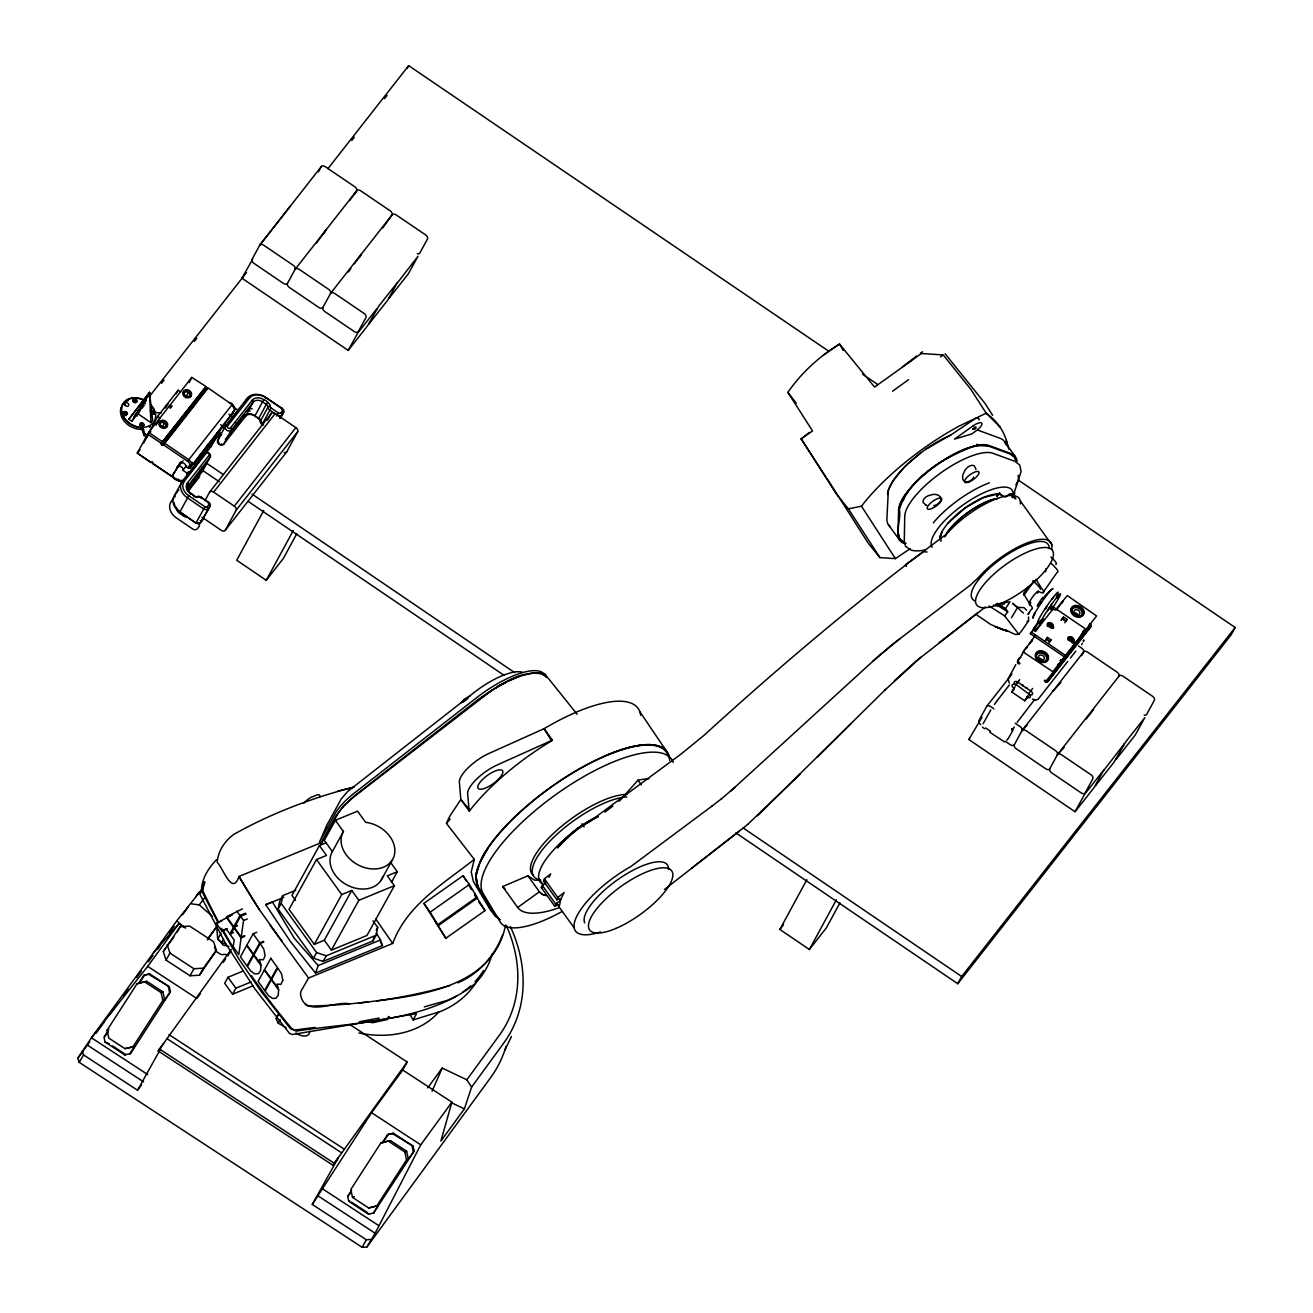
<?xml version="1.0" encoding="UTF-8"?>
<svg xmlns="http://www.w3.org/2000/svg" width="1313" height="1313" viewBox="0 0 1313 1313"><rect width="100%" height="100%" fill="white"/><g stroke="black" fill="none" stroke-linecap="round" stroke-linejoin="round"><path stroke-width="1.5" d="M1005.446 629.633A39.538 5.186 34.8 0 0 1015.425 634.442L1018.822 634.294L1021.957 630.404L1028.555 620.901L1028.571 617.077M902.77 468.839L892.938 481.001L888.359 490.176L886.899 518.783A71.378 24.011 -35.8 0 0 890.312 526.71M902.802 542.942A71.378 24.011 -35.8 0 1 899.438 539.988L897.944 534.112L898.601 509.871A57.05 19.186 -35.8 0 1 935.644 465.426A57.05 19.186 -35.8 0 1 988.886 445.468L1010.879 453.527A71.378 24.011 -35.8 0 1 1017.066 461.405M1010.288 454.052A70.59 23.732 -35.8 0 1 1016.229 460.781L1014.965 457.564L1010.271 454.052L988.262 445.993L977.972 445.599A56.804 19.104 -35.8 0 0 971.883 446.978C942.471 458.418 909.499 477.998 899.29 509.46C901.949 519.439 892.348 536.426 904.181 542.778M309.786 1031.148C309.704 1038.567 299.627 1036.154 295.999 1032.904M1013.915 496.888L1013.62 495.822L1011.847 496.971M167.752 404.223L166.472 406.406M369.002 323.474L368.74 324.245L387.827 299.955L397.462 282.443L378.751 306.142L367.328 326.133L348.191 350.423L241.937 278.192L252.67 259.137M348.191 350.423L357.825 332.895L376.962 308.621L376.65 309.392M1045.558 571.828L1045.969 568.66M1075.052 811.697L1084.686 794.217L1103.823 769.927L1094.189 787.455L1075.052 811.746L968.797 739.498L981.976 717.341M241.1 937.876L238.818 954.633L233.14 946.739L234.19 940.01L230.399 934.758L234.059 928.11L241.1 937.876L244.645 936.399M372.99 920.889L377.717 927.454L376.092 935.283L372.99 940.912L323.096 961.411L313.512 958.195L278.093 909.056L279.735 901.21L282.82 895.597L295.753 890.28M278.093 909.056L281.195 903.426L282.82 895.597M244.743 935.578L241.182 937.055L243.578 920.511L240.558 916.326L246.122 914.029M193.651 480.558L196.425 476.603L193.717 480.591M201.857 470.087L204.615 466.131L201.907 470.12M225.573 424.723L224.933 426.019M231.958 431.271L229.266 435.227L231.925 431.206M240.164 420.8L237.472 424.756L240.115 420.734M1014.079 496.577L1014.752 492.835M1027.488 646.603L1025.108 649.114M137.258 453.067L151.176 462.619L137.258 453.067L148.418 432.748L191.78 377.405L206.01 386.547L161.236 443.285L161.335 444.828L163.157 445.353L207.667 388.55L205.829 388.172L205.665 386.613M1029.474 604.636C1027.718 600.025 1042.653 585.417 1037.467 593.197M640.678 715.29A118.268 39.784 -35.8 0 0 544.107 728.682L488.928 753.465A27.179 9.142 -35.8 0 0 459.353 782.171L460.847 799.486L450.375 815.242A118.268 39.784 -35.8 0 0 446.453 823.415L474.305 859.391L471.236 871.947L473.337 881.45L490.816 910.631L499.908 919.724L494.591 915.358L477.489 886.784L475.716 874.13L482.265 856.815A116.348 39.127 -35.8 0 1 590.161 762.951A116.348 39.127 -35.8 0 1 669.614 760.457M1053.174 606.557L1051.073 609.675L1053.223 606.524M476.028 876.329L478.671 866.334M372.99 940.912L374.041 937.072M827.223 478.802L868.188 543.139L879.923 557.615L895.4 558.632L910.352 548.621M258.53 418.831L266.276 404.371C269.657 401.893 263.437 397.658 262.534 401.827L254.755 416.205L258.94 418.371A5.318 4.087 28.5 0 1 261.484 422.605A1.773 1.362 28.5 0 0 262.354 424.017L271.085 407.933A1.773 1.362 28.5 0 1 270.232 406.521A5.318 4.087 28.5 0 0 267.671 402.287M281.704 409.393L282.295 408.13M376.667 1000.933C426.561 994.794 493.573 984.34 505.554 925.222M350.637 1025.043L407.178 1061.987L402.746 1070.029L451.902 1102.165L440.873 1141.095L464.375 1108.894L471.63 1087.049L503.732 1043.096A167.785 128.887 28.9 0 0 510.412 926.601M202.793 888.753L200.955 892.134L202.711 886.882M1012.536 497.709L1021.12 471.449L1019.692 464.983L1014.949 461.355L992.94 453.297A55.753 18.743 -35.8 0 0 940.929 472.795A55.753 18.743 -35.8 0 0 904.739 516.222L904.263 542.466L905.642 546.356L910.943 550.065A70.065 23.568 -35.8 0 0 925.337 549.934M204.385 881.778L199.97 894.481L225.147 942.734L254.87 988.837L289.434 1033.364L292.504 1034.513L416.549 1013.62L413.119 1019.955L409.919 1014.26M204.976 881.893L202.596 890.148M548.982 877.429L550.721 873.867L544.386 878.84L543.533 881.22L556.958 899.848L557.795 897.468L564.147 892.495L560.684 899.618L559.469 905.625L558.074 904.821L554.71 906.183L541.284 887.555L543.008 884.732A3.939 1.329 -35.8 0 0 545.617 882.894M554.71 906.183L556.433 903.36A3.939 1.329 -35.8 0 0 560.339 899.782A3.939 1.329 -35.8 0 0 557.828 899.405L556.958 899.848M148.156 396.247L149.501 392.456L152.653 420.455L150.946 422.638L137.734 413.661L149.501 392.456L150.946 422.638M315.497 973.081L318.189 965.564L380.491 939.944L382.46 945.541L315.497 973.081L290.731 941.913L265.686 904.641L283.789 897.419M1034.25 614.944C1036.105 609.281 1032.1 618.751 1034.004 615.534M200.955 892.134L203.072 886.456M177.353 480.476L177.468 480.246A3.578 2.265 38.1 0 0 181.506 480.246L181.883 480.443M1056.801 609.987L1057.753 608.132M1008.417 738.251L1012.651 730.816L1012.044 728.518M286.218 1027.767L278.225 1023.188L276.206 1018.675L277.782 1014.949M502.633 934.675C494.755 955.815 478.802 974.197 457.712 982.83M432.043 1091.316L442.186 1068.076L466.821 1079.811L471.63 1087.049M232.188 404.568L188.793 459.731L164.338 443.023L163.288 444.582L207.7 387.712L232.171 404.634A3.578 2.265 38.1 0 1 234.026 408.655L234.666 410.033L232.943 413.234L189.86 468.216L185.642 466.673A2.872 1.822 38.1 0 0 184.148 463.456A2.872 1.822 38.1 0 0 180.915 463.456L179.914 462.783L175.827 470.317M243.151 971.029L228.002 977.266L224.671 983.289L232.565 994.236L235.88 988.213L251.029 981.976M202.005 889.147L176.746 920.889L91.434 1037.812L77.844 1058.163L79.207 1062.348L362.24 1247.35L366.869 1247.071L375.141 1233.219L420.734 1144.838L451.902 1102.165M504.881 1050.121L511.446 1036.499M1027.373 646.899L1026.881 647.834M1062.923 601.535L1062.086 603.077M1029.605 604.899L1030.836 602.437M942.11 531.535L940.174 537.198L940.929 541.038A38.323 12.884 -35.8 0 1 965.006 508.033L983.174 497.627L997.683 494.065A38.717 13.015 -35.7 0 1 1000.851 494.656L1003.313 496.527A38.323 12.884 -35.8 0 0 965.006 508.033L947.986 523.214M1014.276 726.926L1012.274 730.701L1011.601 728.764M1060.953 659.717L1060.231 660.981M140.36 409.738L149.501 392.456L128.805 419.274L131.76 421.292L140.064 410.641M389.518 297.296L389.222 298.067L408.343 273.793L417.977 256.265L397.166 283.214M362.24 1247.35L366.278 1239.735L370.561 1239.488M1095.879 784.78L1095.567 785.568L1114.097 762.114L1125.717 741.861L1144.838 717.587L1135.203 735.099L1116.116 759.39L1116.378 758.602M1124.026 744.537L1124.338 743.749L1103.511 770.715M218.024 431.567L218.992 432.01L211.491 445.829C211.393 447.356 208.964 446.912 210.605 445.238L218.024 431.567L218.91 432.158M133.598 417.55L135.173 414.662M145.431 401.122A17.906 13.787 28.5 0 0 121.387 408.638A17.906 13.787 28.5 0 0 142.92 427.775L142.05 429.384L143.872 435.358L146.81 437.344M154.458 414.071L154.918 412.479A17.906 13.787 28.5 0 0 150.667 405.241M143.872 435.358L144.742 433.75L142.92 427.775M180.488 391.816L178.125 390.207L157.626 416.385L143.708 442.973M147.237 436.54L147.68 435.735L144.742 433.75M161.187 412.988L154.918 412.479M156.083 425.166L159.989 417.977L157.626 416.385M159.48 422.409L160.038 421.375M176.188 393.785L178.125 390.207M290.468 205.977L259.81 245.071L252.063 259.317A3.578 2.265 38.1 0 0 253.918 263.339L283.444 283.395A3.578 2.265 38.1 0 0 287.481 283.395L295.13 269.313L356.66 190.795A3.578 2.265 38.1 0 1 360.698 190.795L390.207 210.851A3.578 2.265 38.1 0 1 392.078 214.872L382.772 227.806M162.517 426.544L164.437 423.016M183.41 391.881L183.968 390.831M189.22 382.493L191.78 377.405M166.554 427.234L167.128 426.183M185.478 397.773L188.366 392.472M150.962 462.225L152.603 461.864L152.85 463.817L177.468 480.246M190.483 396.69L191.058 395.64M318.37 171.987L321.225 166.718A3.578 2.265 38.1 0 1 325.279 166.718L354.789 186.774A3.578 2.265 38.1 0 1 356.66 190.795L354.74 194.308M183.656 482.921L178.043 479.114A2.872 1.822 38.1 0 1 174.76 479.212A2.872 1.822 38.1 0 1 173.332 475.897L172.446 475.29L180.964 461.7M188.005 468.281L189.581 465.36A3.578 2.265 38.1 0 0 187.726 461.339L163.469 444.844M189.86 468.216L234.567 410.263A5.006 3.184 38.1 0 0 231.925 404.699M407.079 68.539L408.655 65.65L828.667 351.162M188.727 472.089L188.12 473.123M186.544 477.62L202.744 455.841L200.626 454.396L197.738 459.698M218.762 432.174L209.013 444.598L207.914 444.286L201.119 456.612L218.073 434.98M202.251 456.743L209.013 444.598M323.983 233.566L325.887 230.054L316.581 242.987M187.299 486.828L210.064 457.236A3.578 2.757 28.5 0 0 208.833 453.051A3.578 2.757 28.5 0 0 204.172 453.231L182.359 481.067L174.711 495.132A14.328 11.029 28.5 0 0 179.684 511.889L195.916 522.919A3.578 2.757 28.5 0 0 200.577 522.738L209.932 506.49A3.578 2.757 28.5 0 0 208.685 502.305L208.209 503.191M190.27 494.328L190.812 493.097L194.176 496.084A5.318 4.087 28.5 0 0 199.297 497.036A1.773 1.362 28.5 0 1 201.004 497.381L208.39 502.387A1.773 1.362 28.5 0 1 208.997 504.487A1.789 1.132 38.1 0 1 209.932 506.49L200.577 522.738A1.789 1.132 38.1 0 1 198.837 522.919M244.448 403.452L247.304 398.167A14.328 11.029 28.5 0 1 265.948 397.478L282.18 408.507A3.578 2.757 28.5 0 1 283.427 412.692L280.572 417.977M194.012 496.872L194.258 495.986M200.84 498.169L201.07 497.282M205.058 500.499L209.62 492.112L271.151 413.595A3.578 2.265 38.1 0 1 275.188 413.579L295.852 427.628A3.578 2.265 38.1 0 1 297.706 431.649L286.792 451.754L225.262 530.271A3.578 2.265 38.1 0 1 221.224 530.288L202.153 517.322M265.472 398.348L265.636 397.56A12.457 9.585 28.5 0 0 249.355 398.184A1.789 1.132 38.1 0 0 247.304 398.167L225.491 426.003L217.86 440.085A3.578 2.757 28.5 0 0 219.107 444.27A3.578 2.757 28.5 0 0 223.768 444.089L245.564 416.254L253.212 402.188A1.789 1.132 38.1 0 0 252.277 400.17A8.896 6.844 28.5 0 1 263.929 399.759M259.695 245.236A3.578 2.265 38.1 0 1 263.749 245.236L293.259 265.308A3.578 2.265 38.1 0 1 295.13 269.313A3.578 2.265 38.1 0 1 299.167 269.313L328.677 289.385A3.578 2.265 38.1 0 1 330.548 293.39A3.578 2.265 38.1 0 1 334.585 293.39L364.111 313.462A3.578 2.265 38.1 0 1 365.966 317.483L358.318 331.549A3.578 2.265 38.1 0 1 354.28 331.549L324.754 311.493A3.578 2.265 38.1 0 1 322.9 307.472L330.548 293.39L392.078 214.872A3.578 2.265 38.1 0 1 396.116 214.872L425.642 234.929A3.578 2.265 38.1 0 1 427.496 238.95L419.848 253.015A3.578 2.265 38.1 0 1 417.288 253.721M267.507 420.291L271.151 413.595M359.401 257.66L361.305 254.131L354.329 263.831M276.583 415.926L278.454 412.955A1.773 1.362 28.5 0 0 280.785 412.856L282.492 410.69A1.773 1.362 28.5 0 0 281.868 408.589L265.636 397.56M279.817 418.387L283.427 412.692A1.789 1.132 38.1 0 0 282.492 410.69M225.262 530.271L236.176 510.183L297.706 431.649M263.732 510.494L236.734 560.241L266.244 580.297L283.329 558.485L296.836 533.62M266.244 580.297L293.259 530.55M839.975 902.819L826.468 927.7L809.382 949.512L779.856 929.44L806.871 879.694M809.382 949.512L836.381 899.766M1042.735 598.859C1046.198 591.671 1033.233 610.611 1038.452 605.145M1051.762 605.966L1085.999 629.239L1064.613 657.025L1030.377 633.736L1039.699 621.361M1035.465 631.389L1040.52 623.412L1038.156 621.82L1034.184 627.778L1033.101 629.78L1035.465 631.389L1052.271 609.921L1053.354 607.919L1051.582 606.721M1015.819 664.575L1008.138 678.772L1009.287 683.121M1028.342 696.267L1024.764 700.83L1011.781 692L1015.097 686.601M1013.849 688.176A2.872 1.822 38.1 0 1 1012.208 684.861A2.872 1.822 38.1 0 1 1015.589 684.976L1019.643 679.625M1045.23 640.777L1047.479 637.429L1051.007 639.825L1050.137 641.433L1046.609 639.037L1047.479 637.429M1048.759 643.189L1051.007 639.825M1063.497 616.979L1061.249 620.343L1063.497 616.979L1067.026 619.391L1066.156 621L1062.611 618.587M1064.777 622.756L1067.026 619.391M1024.764 700.83L1027.882 695.677M1026.832 697.006A2.872 1.822 38.1 0 0 1030.213 697.105A2.872 1.822 38.1 0 0 1028.588 693.789L1015.917 684.368M1045.657 682.333L1047.544 682.071L1090.627 627.105L1090.184 625.464L1045.657 682.333L1044.344 680.61A2.199 1.395 38.1 0 1 1044.524 680.315L1048.201 680.856L1091.284 625.891L1089.806 623.445M1046.395 680.971L1090.922 624.102M1049.76 768.794A3.578 2.265 38.1 0 1 1045.722 768.794L1016.213 748.722A3.578 2.265 38.1 0 1 1014.342 744.717L1021.99 730.635L1083.52 652.101A3.578 2.265 38.1 0 1 1087.558 652.101L1117.084 672.174A3.578 2.265 38.1 0 1 1118.939 676.195L1057.408 754.712L1049.76 768.794A3.578 2.265 38.1 0 0 1051.631 772.799L1081.141 792.871A3.578 2.265 38.1 0 0 1085.195 792.871L1092.826 778.79A3.578 2.265 38.1 0 0 1090.972 774.768L1061.446 754.712A3.578 2.265 38.1 0 0 1057.408 754.712A3.578 2.265 38.1 0 0 1055.554 750.691L1026.027 730.635A3.578 2.265 38.1 0 0 1021.99 730.635A3.578 2.265 38.1 0 0 1020.119 726.614L1015.212 723.282M1085.129 630.847L1085.999 629.239M1090.184 625.464L1089.068 624.824M1083.192 640.826L1083.685 639.891M1082.437 643.288L1081.584 644.732M1083.373 641.581L1083.964 640.465M1081.6 655.63L1083.52 652.101A3.578 2.265 38.1 0 0 1081.666 648.097L1078.383 645.865M1086.261 718.966L1093.614 709.529M735.871 832.902L957.751 983.732L961.674 976.495L1235.156 627.483L1018.363 480.115M1235.156 627.483L1231.217 634.721L957.751 983.732M231.892 915.112L216.202 923.236L221.897 931.13L226.082 928.783L229.857 934.019L233.501 927.323L237.111 925.944M983.125 723.709L990.806 709.923M187.726 461.339L188.744 459.813A5.006 3.184 38.1 0 1 191.452 465.294L189.581 465.36M211.459 445.878L210.605 445.238M163.288 951.531L180.176 926.666L189.663 926.108L213.609 941.749L216.399 950.349L199.51 975.214L190.024 975.772L166.078 960.115L163.288 951.531L165.651 948.281M177.271 931.935L180.176 926.666M166.078 960.115L169.951 953.09L167.161 944.507M190.024 975.772L193.897 968.731L203.384 968.173L216.399 950.349M225.606 943.719L221.618 942.898L217.695 939.172L221.027 933.149M199.51 975.214L203.384 968.173M366.278 1239.735L312.281 1204.448L338.344 1157.705L332.878 1165.205L158.151 1050.991L231.252 949.414M221.618 942.898L223.505 939.452M242.396 908.859L226.64 916.851L233.78 926.748L239.967 915.489L245.531 913.208M240.558 916.326L234.371 927.569L241.182 937.055M230.678 950.989L228.019 955.815L225.869 954.403L221.306 954.617L216.12 951.482L214.495 946.968M256.839 932.263L253.146 933.789L246.942 945.032L253.491 954.157L259.695 942.898L263.404 941.372M260.171 943.555L253.967 954.814L260.844 964.366L259.367 959.557L263.388 959.754L265.128 955.552L263.782 949.069L260.171 943.555L263.88 942.028M326.084 842.831L319.42 845.572L291.962 895.384L295.507 900.308M321.045 844.357L336.932 815.504A37.831 12.72 -35.8 0 1 355.413 795.678L492.178 690.064M335.373 820.297L343.432 831.474A28.295 21.73 28.9 0 0 361.239 866.383A28.295 21.73 28.9 0 0 394.786 852.58A28.295 21.73 28.9 0 0 365.654 822.332L357.596 811.155L335.373 820.297L324.311 840.369L332.37 851.563A28.295 21.73 28.9 0 0 347.912 885.438A28.295 21.73 28.9 0 0 382.92 876.477M319.42 845.572L326.51 855.436L316.515 859.539L289.057 909.351L314.299 944.375L324.295 940.256L351.753 890.46L358.843 900.308L331.401 950.12L324.295 940.256M332.37 851.563L343.432 831.474M314.299 944.375L341.741 894.563L351.753 890.46M276.206 1018.675L278.11 1015.244M313.512 958.195L316.614 952.582L281.195 903.426M278.225 1023.188L280.129 1019.741M323.096 961.411L326.198 955.798L376.092 935.283M381.344 879.874L392.423 859.785M391.422 882.402L397.297 871.717L390.421 862.165M397.297 871.717L387.302 875.837L394.392 885.684L366.951 935.496L331.401 950.12M376.158 930.26L377.717 927.454M349.603 1003.854C335.143 1000.539 306.241 1017.165 300.907 996.354A8.567 5.071 63.4 0 1 301.284 990.626L308.588 978.037L392.718 943.423C407.014 904.673 443.613 883.665 474.305 859.391M332.878 1165.205L407.178 1061.987M82.292 1051.056L83.556 1054.93L137.553 1090.233L160.728 1048.693M312.281 1204.448L371.579 1112.702L402.746 1070.029M480.46 861.607L488.239 847.788M1029.425 644.158L1030.016 643.157M1045.394 608.641L1046.904 606.393L1045.542 608.362M79.207 1062.348L83.556 1054.93M1084.587 629.731L1082.552 632.751M973.737 477.013C971.883 482.248 962.052 484.464 962.626 476.996A10.406 6.828 -50.7 0 1 963.053 474.354L964.924 470.333A8.896 5.367 -52.4 0 1 966.532 468.347A8.584 5.071 -52.3 0 1 967.714 467.264A8.305 4.776 -51.8 0 1 974.361 465.967L975.805 468.79A10.455 5.744 -59.2 0 1 975.871 469.545M1011.437 617.734L1017.509 607.64L1012.504 603.307L1017.46 607.328L1024.025 607.656L1026.602 610.217M1015.835 484.776L1018.56 480.263L1018.199 475.257M165.061 407.736L167.719 404.141M1061.068 659.832L1060.412 660.899M131.76 421.292L149.501 392.456L128.805 419.274M1031.657 641.548L1032.51 639.891L1030.278 642.763M188.974 472.056L187.135 474.535M1058.163 607.459L1062.906 601.042M1084.686 629.813L1082.388 633.178M364.801 1020.611L372.58 1022.761L386.892 1019.594L388.697 1016.754M1082.519 632.029L1083.323 630.831M107.108 1030.18L137.077 983.732L146.761 981.303L162.927 991.873L164.617 999.8L162.812 1000.555L132.843 1047.003L124.948 1048.66L108.798 1038.107L107.108 1030.18L108.913 1029.408M107.929 1030.935L103.973 1037.057L105.04 1042.013L124.784 1054.913L130.594 1053.502L170.427 991.775L169.377 986.834L149.616 973.918L143.823 975.329L138.883 982.977M104.859 1036.679L108.191 1031.542M139.162 983.535L144.693 974.952M124.948 1048.66L134.648 1046.231L129.708 1053.879L130.594 1053.502M164.617 999.8L170.427 991.775M380.786 1143.049L350.817 1189.48L352.508 1197.407L368.674 1207.976L378.357 1205.547L373.417 1213.179L414.137 1151.091L413.086 1146.134L393.342 1133.234L387.532 1134.645L382.592 1142.277L380.786 1143.049L390.486 1140.62L406.636 1151.173L408.327 1159.1L406.521 1159.871L376.552 1206.302M374.303 1212.802L368.493 1214.23L348.749 1201.313L347.699 1196.356L351.638 1190.251M350.784 1192.565L347.699 1196.356M382.887 1142.835L388.418 1134.268M408.327 1159.1L414.137 1151.091M1018.822 634.294L1004.642 615.863L1007.695 611.858L1005.561 608.641L1009.992 601.781L996.534 604.144L999.357 606.36L993.432 605.112M145.333 439.182L146.416 437.557M188.333 473.057L187.464 474.354M386.892 1019.594L389.009 1016.41M187.037 473.747L188.432 472.056L187.775 472.926M188.612 474.715L189.827 472.975M1017.099 722.38L1034.677 699.501M1052.025 599.204L1053.633 597.169M195.686 462.882L196.293 461.733M1024.6 649.837L1021.251 655.597L1022.253 654.629M1000.966 606.491L1004.232 608.904L1000.966 606.491L1003.001 603.586L1004.248 604.21M1028.013 587.059L1023.467 593.574L1030.328 604.866A34.45 4.513 34.8 0 1 1031.558 609.068L1027.816 614.435A34.45 4.513 34.8 0 0 1028.604 613.253M1023.943 595.281L1034.168 580.592M1042.916 592.754L1057.113 572.353A34.45 4.513 34.8 0 0 1051.303 563.572M994.433 704.425L996.567 701.405M166.144 406.899L165.52 407.769M146.974 436.737L147.811 435.555M207.405 939.895L217.384 925.731M168.622 407.293L170.641 404.732M170.165 408.327L172.167 405.766M232.943 413.234L232.532 411.626M1008.171 738.595L1006.825 740.302M349.668 200.495L356.66 190.795M348.503 271.906L350.834 268.673M879.923 557.615L848.379 508.853L836.397 494.033L801.16 438.887L812.534 430.959L787.898 392.374C801.357 372.761 819.345 356.48 839.532 344.039L874.54 387.072A113.525 1.067 -35.5 0 0 911.304 360.78M223.423 427.414L220.732 424.641M77.844 1058.163L89.842 1041.734M95.833 1033.528L104.219 1022.039M109.012 1015.474L113.804 1008.909M123.406 995.779L128.198 989.214M136.585 977.709L141.377 971.144M148.385 961.756L152.997 955.437M157.609 949.118L159.907 945.967M169.361 932.854L174.137 926.322M182.474 914.882L188.448 906.725M195.604 896.927L199.182 892.019M147.745 1074.576L91.434 1037.812L147.696 966.368L178.863 923.679L185.642 928.11M168.015 945.048L173.94 936.94M191.304 903.804L199.281 904.936L204.089 898.338M207.536 939.09L217.187 925.895M158.151 1050.991L163.616 1043.507M200.446 993.564L196.852 998.504L147.696 966.368M223.226 962.38L225.623 959.097M137.553 1090.233L141.607 1084.669M427.71 1087.886L442.186 1068.076M466.821 1079.811L499.317 1035.317A160.12 122.995 28.9 0 0 506.244 925.337M366.869 1247.071L490.586 1077.678A172.988 132.876 28.9 0 0 506.063 1046.412M996.501 701.519L1009.418 684.91M224.146 426.151L225.541 424.591M1058.459 663.721L1057.507 664.903M148.648 432.453L162.566 441.808L161.483 443.449L147.581 434.061M187.431 490.455L202.432 471.318L210.064 457.236A1.789 1.132 38.1 0 0 209.144 455.234A1.789 1.379 28.5 0 0 208.521 453.133A1.789 1.379 28.5 0 0 206.19 453.231L184.378 481.05A12.457 9.585 28.5 0 0 188.744 495.69L179.996 511.791A12.457 9.585 28.5 0 1 174.087 502.567M208.997 504.487L207.29 506.67A1.773 1.362 28.5 0 1 204.959 506.752L195.85 523.263L179.996 511.791M259.941 244.907L321.472 166.374M136.437 413.053L146.514 400.186M149.042 396.969L246.516 272.562M327.987 168.589L408.655 65.65M141.837 408.425L144.233 405.356M161.483 383.298L164.01 380.081M194.258 341.478L196.769 338.262M351.786 140.442L354.313 137.225M384.561 98.623L387.072 95.406M152.735 426.249L154.113 424.493M149.78 433.044L150.831 431.714M137.57 452.887L140.031 449.752M161.023 443.696L205.911 386.728M161.696 445.14L206.256 388.5M177.239 466.443L178.125 467.051L183.081 460.732M172.446 475.29L174.924 472.138M188.465 474.075L182.852 470.267L186.561 465.508M204.91 452.69L220.486 432.798M207.011 451.738L210.654 447.093M280.785 412.873A1.789 1.132 38.1 0 1 281.721 414.875A3.578 2.757 28.5 0 1 277.059 415.056L269.674 410.033A3.545 2.724 28.5 0 1 267.983 407.211A3.578 2.757 28.5 0 0 266.276 404.371L262.534 401.827A7.156 5.515 28.5 0 0 253.212 402.188L231.4 430.024A3.578 2.757 28.5 0 1 226.739 430.188A3.578 2.757 28.5 0 1 225.491 426.003A1.789 1.132 38.1 0 1 227.526 426.003L249.322 398.167M221.651 434.422L219.271 437.459L217.154 436.014L221.946 427.168L224.08 428.612L238.375 410.378L232.762 406.57M178.814 489.913L174.711 495.132A1.789 1.132 38.1 0 0 175.269 496.823M219.222 438.345L217.86 440.085A1.789 1.132 38.1 0 0 218.664 441.989M173.858 498.07L171.445 501.172A14.328 11.029 28.5 0 0 176.418 517.913L192.65 528.958A3.578 2.757 28.5 0 0 197.311 528.778L199.018 526.595A3.578 2.757 28.5 0 0 198.739 523.296M190.451 493.524A8.896 6.844 28.5 0 1 187.349 483.086L209.144 455.234M227.526 426.003A1.789 1.379 28.5 0 0 228.15 428.087A1.789 1.379 28.5 0 0 230.464 428.005L252.277 400.17M187.086 488.321L200.413 471.318A1.789 1.379 28.5 0 0 200.233 469.627M225.376 439.445L243.545 416.254A8.896 6.844 28.5 0 1 255.182 415.844M188.251 491.259L199.149 477.341A3.578 2.757 28.5 0 0 198.936 474.108M209.62 492.112A3.578 2.265 38.1 0 1 213.658 492.112L275.188 413.579M236.176 510.183A3.578 2.265 38.1 0 0 234.321 506.161L295.852 427.628M779.856 929.44L783.516 924.762M1030.377 633.736L1036.417 626.038M1038.829 622.969L1041.242 619.884M1035.53 635.246L1023.155 651.987L1052.895 671.731L1096.585 615.961L1067.338 595.61L1055.225 610.118M1020.562 657.255L1017.92 660.915L1019.938 663.59A2.199 1.395 38.1 0 1 1019.758 663.902C1015.31 664.444 1018.018 657.452 1021.137 656.894M1011.929 674.176L986.67 706.378M1015.589 684.976L1018.724 680.971M1011.781 692L1014.161 688.964M1028.588 693.789L1032.625 688.439M1067.732 661.457L1038.238 699.123L1035.76 700.223L1032.461 699.14M1070.423 658.026L1075.807 651.15M460.666 703.111L464.605 699.008L469.906 696.12M242.856 277.24L241.969 278.192M153.161 463.587L177.715 480.181A5.006 3.184 38.1 0 0 181.785 481.264M208.39 502.387L201.316 497.282A3.545 2.724 28.5 0 0 197.902 496.642A3.578 2.757 28.5 0 1 194.488 495.986L190.746 493.442A7.156 5.515 28.5 0 1 188.268 485.071A1.789 1.132 38.1 0 0 187.332 483.069M969.716 738.546L968.83 739.514M1082.027 633.654L1081.206 634.606M648.885 778.855A95.57 32.152 -35.8 0 0 638.003 780.201L619.096 801.373M446.469 823.399L450.162 819.082M178.863 923.679L153.244 953.074M216.333 859.851C208.422 868.106 201.299 879.234 201.595 890.87L218.171 922.842M1052.747 691.377L1060.92 682.481M1021.99 730.635L1027.423 724.71M1057.408 754.712L1064.203 747.31M997.092 495.625L999.456 493.196M997.109 496.084L999.505 493.639M817.211 757.224L851.005 723.611M757.388 815.849L885.536 689.456M885.093 689.883L920.84 657.271M800.339 773.964L748.361 823.793M894.465 680.708L916.261 660.948L985.374 607.016M462.947 702.307L467.937 698.45M873.096 661.063L890.263 646.144L919.248 623.905M735.165 787.144L721.247 798.961M730.504 791.263L876.723 657.747L900.16 638.43M1010.058 495.329L1011.584 493.983L1014.933 498.628M664.444 889.492L739.35 831.096M910.303 361.469L921.595 353.295M469.972 810.269L460.847 799.486L469.135 810.974L469.972 810.269A117.743 39.603 -35.8 0 1 551.558 740.877L552.379 740.171L544.107 728.682L551.558 740.877M743.65 827.666L748.262 823.875M743.552 827.748L691.557 868.303M721.067 799.108L711.531 806.461M939.287 642.566L977.414 613.04M920.725 452.952L907.234 464.375A58.494 19.662 -35.8 0 0 902.802 468.839M712.073 806.051L630.782 866.58A62.614 21.057 -35.8 0 0 576.391 917.081A62.614 21.057 -35.8 0 0 600.533 931.918M1005.101 497.217L1009.566 493.934L1011.584 493.983M919.018 624.069L970.225 585.221L978.382 577.671A50.091 16.839 -35.8 0 1 1027.373 542.827A50.091 16.839 -35.8 0 1 1051.565 549.441M604.866 812.14L612.777 806.166M801.16 438.887L809.35 432.404M540.644 880.17L534.539 880.137L527.908 875.804L502.633 886.554L517.699 907.48L539.397 891.773A68.982 23.207 -35.8 0 0 545.519 895.45M887.572 494.558A57.05 19.186 -35.8 0 1 950.858 434.948L975.592 418.387A8.961 3.02 -35.8 0 1 978.989 420.012M445.829 938.27L423.869 903.393L463.062 875.722L469.381 884.486L476.931 897.091L437.738 924.746L435.374 921.463L445.829 938.27L485.022 910.598L474.551 893.808L475.109 894.711M437.738 924.746L430.188 912.141L469.381 884.486M438.279 925.665L477.472 897.994M925.928 449.161L950.858 434.948M823.957 354.723L839.532 344.039L843.274 350.555M920.462 353.164L922.53 351.753M577.162 714.305L545.125 674.357C520.079 668.186 497.266 687.29 477.472 700.026L355.035 795.415L343.497 805.887L335.915 815.931L321.193 842.667L238.982 876.46C232.138 896.795 222.816 867.253 217.17 862.346C218.056 851.054 224.753 840.976 233.747 834.412C270.938 813.486 311.723 797.992 353.033 787.324M492.227 690.031L505.702 682.399L497.808 686.239M543.533 881.22L544.403 880.777A3.939 1.329 -35.8 0 1 545.469 880.35M939.566 536.443L941.437 535.589M552.379 740.171L497.217 764.954A27.179 9.142 -35.8 0 0 467.641 793.676L469.135 810.974M143.823 975.329L149.616 973.918M137.077 983.732L146.761 981.303M1027.127 621.509L1028.555 620.901M148.746 974.295L169.377 986.834M144.955 982.075L161.122 992.628L162.927 991.873M105.04 1042.013L109.209 1043.786M132.843 1047.003L134.648 1046.231M124.784 1054.913L125.671 1054.536L112.508 1045.936M387.532 1134.645L393.342 1133.234M392.456 1133.595L413.086 1146.134M388.681 1141.374L404.831 1151.944L406.636 1151.173M352.508 1197.407L354.313 1196.652M348.749 1201.313L349.635 1200.935M368.674 1207.976L378.357 1205.547M368.493 1214.23L369.38 1213.852M508.443 681.053L520.752 675.883L532.536 673.093L540.431 673.471M226.64 916.851L232.204 914.554M216.202 923.236L221.749 920.938M243.578 920.511L247.287 918.985M221.897 931.13L227.444 928.849M229.857 934.019L233.55 932.493M358.843 900.308L394.392 885.684M232.565 994.236L253.114 985.784M265.686 904.641L272.48 902.064L294.227 938.188L318.189 965.564M233.78 926.748L237.44 925.435M413.119 1019.955L440.692 1011.387A114.592 88.02 28.9 0 0 478.408 978.316M337.835 791.083L354.198 787.16M449.719 985.603C403.78 998.914 356.036 1004.987 308.292 1006.152L305.289 1004.461M379.276 1018.018L359.401 1021.727M424.296 1006.89L447.503 1000.293A115.314 88.578 28.9 0 0 456.317 996.075M1050.942 607.049L1053.354 607.919M382.592 1142.277L390.486 1140.62M933.641 505.636C938.04 505.39 944.211 499.104 939.14 495.789A10.127 6.762 -22.3 0 0 936.645 494.689L935.775 494.525A10.094 6.614 -21.1 0 0 933.1 494.41L928.094 495.789A8.403 4.973 -19.8 0 0 925.419 497.446A8.19 4.727 -20.4 0 0 923.695 499.465A8.485 4.94 -19.5 0 0 923.137 502.502L925.96 505.16M848.379 508.853L861.459 506.194A123.767 41.622 -35.8 0 1 959.114 426.101L986.227 413.201C997.191 420.931 1005.774 432.765 1007.514 446.289M315.038 1027.406L294.867 1029.999L291.962 1028.768A588.027 451.688 28.9 0 1 251.423 975.707M359.056 1002.984L368.05 1002.016M921.299 353.542L943.194 354.904L970.684 389.108L986.227 413.201L1000.227 427.217M1004.593 741.96L989.772 732.244M927.044 552.051L923.663 551.641L905.478 564.688A57.69 19.4 -35.8 0 0 906.38 566.445M228.839 946.345L222.915 944.983L219.501 940.256M326.198 955.798L316.614 952.582M546.585 895.663L542.236 894.334L539.397 891.773L527.908 875.804M977.84 430.139L999.85 438.197A71.378 24.011 -35.8 0 1 1005.791 444.582M1004.855 630.355L990.741 624.496L976.691 614.861M451.508 1102.756L464.375 1108.894M1005.561 608.641L997.371 603.34L999.357 606.36L996.025 604.243M995.878 604.374L1007.695 611.858M989.099 606.015L1004.642 615.863M900.111 539.512L904.657 542.466M169.951 953.09L193.897 968.731M371.579 1112.702L420.734 1144.838M169.016 1034.628L343.743 1148.842M166.849 1038.567L341.577 1152.781M159.3 1048.906L334.027 1163.121M351.277 1202.019L367.738 1212.769M322.473 1188.79L378.751 1225.62M86.871 1044.787L143.642 1081.896M318.37 1196.11L375.141 1233.219M862.543 374.189L877.79 384.561M1050.892 607.574L1054.142 609.79M1049.908 608.313L1052.271 609.921M1062.119 618.735L1065.647 621.147M1034.184 627.778L1036.548 629.387M1046.1 639.168L1049.645 641.581M1031.247 632.127L1065.5 655.417M993.892 708.79L990.609 706.558A3.578 2.265 38.1 0 0 986.572 706.558L978.924 720.624A3.578 2.265 38.1 0 0 980.778 724.645M985.702 727.993L990.626 731.341M1005.381 741.369L1010.304 744.717A3.578 2.265 38.1 0 0 1014.342 744.717M984.635 728.764L982.419 727.107M271.085 407.933L278.454 412.955M263.421 425.051L262.042 424.115A3.578 2.757 28.5 0 1 260.335 421.276A3.578 2.757 28.5 0 0 258.628 418.453L254.886 415.909A7.156 5.515 28.5 0 0 245.564 416.254A1.789 1.132 38.1 0 1 243.545 416.254M228.938 414.169L232.106 416.319M235.093 422.097L238.047 424.115M169.804 405.701L171.33 406.751M207.29 445.255L208.176 445.862M142.477 401.827L145.431 403.83M206.305 463.013L223.243 474.535M252.03 494.098L514.548 672.551M743.191 827.978L961.674 976.495M191.895 462.274L195.063 464.425M202.383 470.251L219.304 481.773M248.108 501.336L503.847 675.177M213.658 492.112L234.321 506.161M188.727 495.723L204.959 506.752M541.563 673.684L544.632 675.883M497.906 917.196L495.132 914.964L478.03 886.39L476.225 877.724M494.591 915.358L499.908 919.724M1017.509 607.64L1023.418 613.122M199.281 904.936L212.345 916.277M176.746 920.889L184.345 927.47M502.633 886.554L505.324 889.328M945.097 353.755L984.947 403.321L992.595 415.269M796.285 403.288L787.898 392.374M308.588 978.037L270.232 925.468M282.229 941.585L259.235 909.466L238.982 876.46A663.377 497.184 25 0 0 254.328 901.9L259.482 909.843M581.856 823.793L584.121 826.895M1004.642 441.841L1015.244 456.547M1020.299 500.975L1051.844 544.764M1013.62 495.822L1015.852 498.924M888.392 524.675L899.438 539.988L897.944 534.112M638.003 780.201L641.368 784.862M544.386 878.84L557.795 897.468M538.74 878.709L543.467 885.274M556.482 903.344L574.224 927.963M542.121 885.159L555.547 903.804M478.703 901.85L485.022 910.598M423.869 903.393L430.188 912.141M316.515 859.539L341.741 894.563M236.832 911.14L239.967 915.489M253.146 933.789L259.695 942.898M226.345 917.393L233.501 927.323M228.002 977.266L235.88 988.213M375.813 919.1L392.718 943.423M639.825 711.695L666.627 751.331M861.459 506.194L895.4 558.632M801.061 438.64L826.107 477.358M376.257 932.936L380.491 939.944M463.062 875.722L466.197 880.941M468.281 884.437L471.416 889.656M474.535 894.875L476.619 898.371M380.491 942.192L382.46 945.541M1035.941 579.328L1041.685 588.536A34.45 4.513 34.8 0 1 1039.436 591.966M220.945 928.16L239.196 959.524L261.681 992.185L290.321 1028.588L296.098 1031.099C354.083 1022.22 426.676 1021.99 474.502 984.176A116.201 89.268 28.9 0 0 492.375 953.533M545.125 674.357L546.389 677.524M412.2 1146.512L413.267 1151.468M404.831 1151.944L406.521 1159.871M168.491 987.195L169.541 992.152M161.122 992.628L162.812 1000.555M1014.965 457.564L1015.704 461.158M217.695 939.172L216.579 925.107M150.453 426.43A17.906 13.77 28.5 0 1 149.337 427.217M143.577 429.236A17.906 13.77 28.5 0 1 122.273 418.207A17.906 13.77 28.5 0 1 128.313 400.646M133.105 399.759A17.906 13.77 28.5 0 1 136.585 399.956M152.735 410.936A17.906 13.77 28.5 0 1 154.015 414.071M150.388 411.084A1.92 1.477 28.5 0 1 153.276 412.233A1.92 1.477 28.5 0 1 151.668 414.038M133.187 401.204A1.92 1.477 28.5 0 1 135.715 402.517M142.707 427.332A1.92 1.477 28.5 0 1 140.327 427.71M139.818 425.018A1.92 1.477 28.5 0 1 142.69 426.101M137.225 415.942A1.789 1.379 28.5 0 1 135.945 413.693A1.789 1.379 28.5 0 1 138.554 413.628M286.792 451.754A3.578 2.265 38.1 0 1 284.232 452.46M150.339 410.838A1.92 1.477 28.5 0 1 153.44 411.74A1.92 1.477 28.5 0 1 151.684 413.595M150.864 404.831A17.906 13.77 28.5 0 1 144.709 427.217A17.906 13.77 28.5 0 1 121.551 408.852A17.906 13.77 28.5 0 1 145.776 400.793M197.902 496.642A1.789 0.903 73.3 0 1 199.297 497.053M204.172 453.231A1.789 1.132 38.1 0 1 206.19 453.231M184.378 481.05A1.789 1.132 38.1 0 0 182.359 481.067A14.328 11.029 28.5 0 0 187.332 497.808L203.564 508.853A3.578 2.757 28.5 0 0 208.225 508.673A1.789 1.132 38.1 0 0 207.29 506.67M200.413 471.318A1.789 1.132 38.1 0 0 202.432 471.318A3.578 2.757 28.5 0 0 201.447 467.313M200.265 520.572A1.789 1.132 38.1 0 0 202.284 520.572A3.578 2.757 28.5 0 0 202.383 517.831M198.247 523.017A1.773 1.362 28.5 0 1 196.228 522.837M186.988 516.748A3.578 2.757 28.5 0 1 183.574 516.091L179.832 513.547A7.156 5.515 28.5 0 1 176.451 507.475M178.125 467.051A2.872 1.822 38.1 0 1 181.424 466.952A2.872 1.822 38.1 0 1 182.852 470.267M270.232 406.521A1.789 1.05 0.1 0 0 267.983 407.211L260.335 421.276A1.789 1.05 0.1 0 0 261.5 422.605M230.464 428.005A1.789 1.132 38.1 0 1 231.4 430.024L223.768 444.089A1.789 1.132 38.1 0 1 221.881 444.171M249.339 408.441A14.328 11.029 28.5 0 1 252.129 408.835M221.536 444.286A1.789 1.379 28.5 0 1 218.631 442.383M246.204 411.1A12.457 9.585 28.5 0 1 250.159 411.051M229.168 402.599A2.872 1.822 38.1 0 1 232.844 405.093M438.936 1011.781A97.507 74.89 28.9 0 1 358.925 1032.97M483.496 970.471A115.314 88.578 28.9 0 1 475.011 981.615M470.645 985.915A115.314 88.578 28.9 0 1 462.849 992.037M234.797 950.103A588.027 451.688 28.9 0 1 222.554 929.227M218.664 922.186A588.027 451.688 28.9 0 1 202.596 890.148M303.795 803.359A10.75 3.611 -35.8 0 1 310.475 797.598L317.533 794.693A10.75 3.611 -35.8 0 1 319.896 796.745M478.03 886.39A115.675 38.898 -35.8 0 1 556.466 783.434A115.675 38.898 -35.8 0 1 668.317 756.091M608.477 754.433A116.447 39.16 -35.8 0 1 669.384 757.978M561.98 911.534A84.163 28.312 -35.8 0 1 500.269 922.087L483.151 893.513A115.675 38.898 -35.8 0 1 560.635 791.197A115.675 38.898 -35.8 0 1 673.192 762.443M477.751 700.239A62.187 20.91 -35.8 0 1 520.752 675.883M532.536 673.093A62.187 20.91 -35.8 0 1 546.405 677.147M543.943 673.766A62.187 20.91 -35.8 0 0 476.176 698.04L353.837 793.495A37.831 12.72 -35.8 0 0 335.357 813.321L319.453 842.175L327.068 824.695L341.364 798.764L347.617 791.526L474.239 692.411A46.989 15.805 -35.8 0 1 522.295 672.223M533.406 875.41A64.583 21.73 -35.8 0 1 558.419 828.946A64.583 21.73 -35.8 0 1 626.678 794.463M558.846 907.808A95.767 32.201 -35.8 0 1 517.699 907.48M540.119 879.923A64.583 21.73 -35.8 0 1 554.234 836.824A64.583 21.73 -35.8 0 1 626.81 796.958M541.793 883.501A62.614 21.057 -35.8 0 1 595.298 817.326L680.643 754.368L703.817 735.51C781.695 664.509 862.28 596.578 946.837 533.899A50.091 16.839 -35.8 0 1 994.368 499.629A50.091 16.839 -35.8 0 1 1020.349 503.929M541.284 887.555A5.728 1.92 -35.8 0 1 543.04 886.652M584.679 922.891A50.567 17.003 -35.8 0 1 623.363 875.869A50.567 17.003 -35.8 0 1 668.514 869.452M559.174 846.278A44.002 14.804 -35.8 0 1 591.178 820.625M975.116 600.96A46.661 15.69 -35.8 0 1 1001.934 558.189A46.661 15.69 -35.8 0 1 1049.12 548.571M944.654 536.853A38.569 12.966 -35.8 0 1 997.749 498.464A38.323 12.884 -35.8 0 0 945.196 536.065M976.823 444.27A20.483 19.301 -33.4 0 1 978.907 445.402M903.475 500.483A53.259 50.157 -33.5 0 1 903.623 497.922M1006.382 440.397A1072.787 360.812 -35.8 0 1 1008.794 449.243M899.29 509.46A56.229 18.907 -35.8 0 1 935.792 465.655A56.229 18.907 -35.8 0 1 988.262 445.977M999.8 492.818A70.59 23.732 -35.8 0 1 996.78 496.051M906.052 543.484A70.59 23.732 -35.8 0 1 898.584 533.751M942.471 355.413A478.736 1.494 -35.4 0 1 940.617 356.808M916.458 356.086A464.917 4.415 -35.5 0 1 901.949 367.23M908.563 379.621A479.672 1.477 -35.5 0 1 892.594 391.176M933.297 522.853A55.228 18.579 -35.8 0 1 989.395 482.823M932.148 547.308A49.106 16.527 -35.8 0 1 968.961 500.942A49.106 16.527 -35.8 0 1 1013.012 495.493M926.715 505.39A10.488 5.794 -12.4 0 1 925.993 505.144M1050.892 557.007A28.64 3.758 34.8 0 1 1055.718 564.311M1032.822 580.707A30.084 3.939 34.8 0 1 1040.356 589.307M1038.829 621.344A17.906 1.477 -55.8 0 1 1042.276 613.171A17.906 1.477 -55.8 0 1 1055.258 594.789A17.906 1.477 -55.8 0 1 1056.325 596.578M1051.565 604.357A17.906 1.477 -55.8 0 1 1050.876 605.424M1033.528 617.717A17.906 1.477 -55.8 0 1 1041.275 602.913A17.906 1.477 -55.8 0 1 1052.78 589.274M1040.52 623.412A17.906 1.477 -55.8 0 1 1048.201 609.248A17.906 1.477 -55.8 0 1 1060.313 593.771A17.906 1.477 -55.8 0 1 1052.517 608.116M1047.134 625.07A2.872 2.199 28.5 0 1 1050.86 624.922A2.872 2.199 28.5 0 1 1051.844 628.287M1068.093 638.807A2.872 2.199 28.5 0 1 1071.95 639.316A2.872 2.199 28.5 0 1 1072.212 642.631M1075.807 616.503A5.695 4.382 28.5 0 1 1072.557 608.674A5.695 4.382 28.5 0 1 1081.633 610.808A5.695 4.382 28.5 0 1 1077.497 616.897M1029.95 694.725A2.872 1.822 38.1 0 0 1032.527 694.035A2.872 1.822 38.1 0 0 1030.918 691.098L1017.641 682.071A2.872 1.822 38.1 0 0 1014.949 681.562A2.872 1.822 38.1 0 0 1014.44 683.581M1073.985 642.664A4.3 3.299 28.5 0 1 1073.312 643.518M1068.011 637.363A4.3 3.299 28.5 0 1 1072.196 638.102A4.3 3.299 28.5 0 1 1074.247 641.597M1047.347 623.314A4.3 3.299 28.5 0 1 1051.828 624.266A4.3 3.299 28.5 0 1 1053.502 628.106M1047.38 624.217A4.3 3.299 28.5 0 1 1052.977 628.008M1047.134 626.137A2.429 1.871 28.5 0 1 1051.237 628.221M1068.043 638.249A4.3 3.299 28.5 0 1 1073.492 641.466M1073.673 642.631A4.3 3.299 28.5 0 1 1073.41 643.715M1068.06 639.989A2.429 1.871 28.5 0 1 1071.851 642.566M1073.23 613.138A3.151 2.429 28.5 0 1 1078.055 615.223M1038.074 658.338A3.151 2.429 28.5 0 1 1042.62 661.013M1026.848 687.421A2.429 1.871 28.5 0 1 1026.044 687.963M1022.548 685.895A2.429 1.871 28.5 0 1 1022.827 684.697M322.9 307.472A3.578 2.265 38.1 0 1 318.862 307.472L289.336 287.416A3.578 2.265 38.1 0 1 287.481 283.395M1118.939 676.195A3.578 2.265 38.1 0 1 1122.976 676.179L1152.502 696.251A3.578 2.265 38.1 0 1 1154.357 700.272L1146.725 714.338A3.578 2.265 38.1 0 1 1144.148 715.043M260.959 965.4L260.581 970.635L258.382 973.737L254.935 973.951L250.914 971.193L247.451 966.614L253.688 955.322L260.959 965.4M972.736 429.318C977.578 430.27 976.839 423.393 972.736 429.318M278.651 989.936L278.225 995.303L275.911 998.274L272.612 998.454L268.591 995.714L265.128 991.134L271.364 979.826L278.651 989.936M1044.902 596.299L1047.889 593.246L1044.902 596.299M1041.357 601.797L1039.256 604.998L1041.357 601.797M1058.541 666.183L1063.333 659.257L1058.541 666.183M1082.47 635.64L1087.312 628.763L1082.47 635.64M1057.26 598.219L1059.394 595.166L1057.26 598.219M1047.593 610.561L1049.744 607.525L1047.593 610.561M1041.439 621.902L1043.572 618.915L1041.439 621.902M282.787 980.319L280.916 984.373L277.027 984.077L278.504 988.886L271.627 979.35L277.831 968.058L281.54 973.819L282.787 980.319M246.647 945.557L240.427 956.849L246.992 965.958L253.212 954.666L246.647 945.557M264.323 970.061L258.087 981.369L264.652 990.478L270.888 979.17L264.323 970.061M270.806 958.309L264.586 969.568L271.151 978.677L277.371 967.402L270.806 958.309M1048.496 592.261L1051.401 589.718L1048.496 592.261M561.094 843.406L557.615 847.919A39.259 13.196 -35.8 0 1 598.236 816.571L578.147 828.011L561.094 843.406M973.146 425.806L954.453 439.133L971.768 433.947L976.363 430.664A8.666 2.921 -35.8 0 0 981.812 423.196A8.666 2.921 -35.8 0 0 973.146 425.806M1006.726 631.011L995.172 626.695L1006.726 631.011M152.505 414.219A1.92 1.477 28.5 0 0 151.668 412.955A1.92 1.477 28.5 0 1 152.489 414.202M122.536 414.547A1.92 1.477 28.5 0 0 124.046 416.549A1.92 1.477 28.5 0 1 122.503 414.531A1.92 1.477 28.5 0 1 124.489 413.562A1.92 1.477 28.5 0 1 126.163 415.515A1.92 1.477 28.5 0 0 124.489 413.562A1.92 1.477 28.5 0 0 122.536 414.547M123.701 414.055A1.92 1.477 28.5 0 0 126.852 414.448A1.92 1.477 28.5 0 0 125.08 411.905A1.92 1.477 28.5 0 0 123.701 414.055M133.384 401.745A1.92 1.477 28.5 0 0 136.536 402.106A1.92 1.477 28.5 0 0 134.714 399.562A1.92 1.477 28.5 0 0 133.384 401.745M140.36 425.363A1.92 1.477 28.5 0 0 143.527 425.855A1.92 1.477 28.5 0 0 141.837 423.262A1.92 1.477 28.5 0 0 140.36 425.363M133.581 401.318A1.92 1.477 28.5 0 0 136.733 401.68A1.92 1.477 28.5 0 0 134.927 399.152A1.92 1.477 28.5 0 0 133.581 401.318M125.063 405.159A2.15 1.658 28.5 0 0 128.608 405.668A2.15 1.658 28.5 0 0 126.688 402.779A2.15 1.658 28.5 0 0 125.063 405.159M123.898 413.644A1.92 1.477 28.5 0 0 127.049 414.038A1.92 1.477 28.5 0 0 125.277 411.494A1.92 1.477 28.5 0 0 123.898 413.644M140.557 424.936A1.92 1.477 28.5 0 0 143.724 425.428A1.92 1.477 28.5 0 0 142.034 422.852A1.92 1.477 28.5 0 0 140.557 424.936M159.628 426.134A4.3 3.299 28.5 0 0 166.702 427.037A4.3 3.299 28.5 0 0 162.73 421.309A4.3 3.299 28.5 0 0 159.628 426.134M160.202 425.084A4.3 3.299 28.5 0 0 167.26 425.986A4.3 3.299 28.5 0 0 163.288 420.258A4.3 3.299 28.5 0 0 160.202 425.084M183.557 395.59A4.3 3.299 28.5 0 0 190.631 396.493A4.3 3.299 28.5 0 0 186.659 390.765A4.3 3.299 28.5 0 0 183.557 395.59M184.132 394.54A4.3 3.299 28.5 0 0 191.189 395.443A4.3 3.299 28.5 0 0 187.217 389.715A4.3 3.299 28.5 0 0 184.132 394.54M184.657 395.279A2.971 2.281 28.5 0 0 189.532 395.738A2.971 2.281 28.5 0 0 186.643 391.832A2.971 2.281 28.5 0 0 184.657 395.279M160.728 425.806A2.971 2.281 28.5 0 0 165.602 426.282A2.971 2.281 28.5 0 0 162.714 422.376A2.971 2.281 28.5 0 0 160.728 425.806M484.169 788.539A15.034 5.055 -35.8 0 0 502.863 771.896A15.034 5.055 -35.8 0 0 483.873 778.232A15.034 5.055 -35.8 0 0 484.169 788.539M615.863 928.439A50.567 17.003 -35.8 0 0 672.289 871.947A50.567 17.003 -35.8 0 0 603.816 900.915A50.567 17.003 -35.8 0 0 615.863 928.439M1000.851 603.471A46.661 15.69 -35.8 0 0 1052.928 551.329A46.661 15.69 -35.8 0 0 989.739 578.065A46.661 15.69 -35.8 0 0 1000.851 603.471M932.345 508.328A8.715 2.921 -35.8 0 0 941.569 498.612A8.715 2.921 -35.8 0 0 929.538 504.077A8.715 2.921 -35.8 0 0 932.345 508.328M969.65 481.69A8.715 2.921 -35.8 0 0 978.891 471.991A8.715 2.921 -35.8 0 0 966.86 477.456A8.715 2.921 -35.8 0 0 969.65 481.69M1048.004 625.776A2.872 2.199 28.5 0 0 1052.731 626.678A2.872 2.199 28.5 0 0 1050.367 622.756A2.872 2.199 28.5 0 0 1048.004 625.776M1068.667 639.825A2.872 2.199 28.5 0 0 1073.378 640.711A2.872 2.199 28.5 0 0 1071.031 636.805A2.872 2.199 28.5 0 0 1068.667 639.825M1037.057 658.305A5.695 4.382 28.5 0 0 1046.461 660.094A5.695 4.382 28.5 0 0 1041.767 652.298A5.695 4.382 28.5 0 0 1037.057 658.305M1036.696 658.995A5.695 4.382 28.5 0 0 1046.084 660.784A5.695 4.382 28.5 0 0 1041.39 652.988A5.695 4.382 28.5 0 0 1036.696 658.995M1038.78 658.371A3.151 2.429 28.5 0 0 1043.983 659.356A3.151 2.429 28.5 0 0 1041.39 655.039A3.151 2.429 28.5 0 0 1038.78 658.371M1036.138 658.584A6.811 5.236 28.5 0 0 1047.364 660.718A6.811 5.236 28.5 0 0 1041.767 651.412A6.811 5.236 28.5 0 0 1036.138 658.584M1036.433 658.059A6.811 5.236 28.5 0 0 1047.659 660.193A6.811 5.236 28.5 0 0 1042.046 650.887A6.811 5.236 28.5 0 0 1036.433 658.059M1072.606 612.941A5.695 4.382 28.5 0 0 1082.01 614.73A5.695 4.382 28.5 0 0 1077.317 606.934A5.695 4.382 28.5 0 0 1072.606 612.941M1074.346 612.99A3.151 2.429 28.5 0 0 1079.532 613.975A3.151 2.429 28.5 0 0 1076.939 609.675A3.151 2.429 28.5 0 0 1074.346 612.99M1071.687 613.22A6.811 5.236 28.5 0 0 1082.913 615.354A6.811 5.236 28.5 0 0 1077.317 606.032A6.811 5.236 28.5 0 0 1071.687 613.22M1071.982 612.695A6.811 5.236 28.5 0 0 1083.209 614.829A6.811 5.236 28.5 0 0 1077.612 605.523A6.811 5.236 28.5 0 0 1071.982 612.695"/></g></svg>
